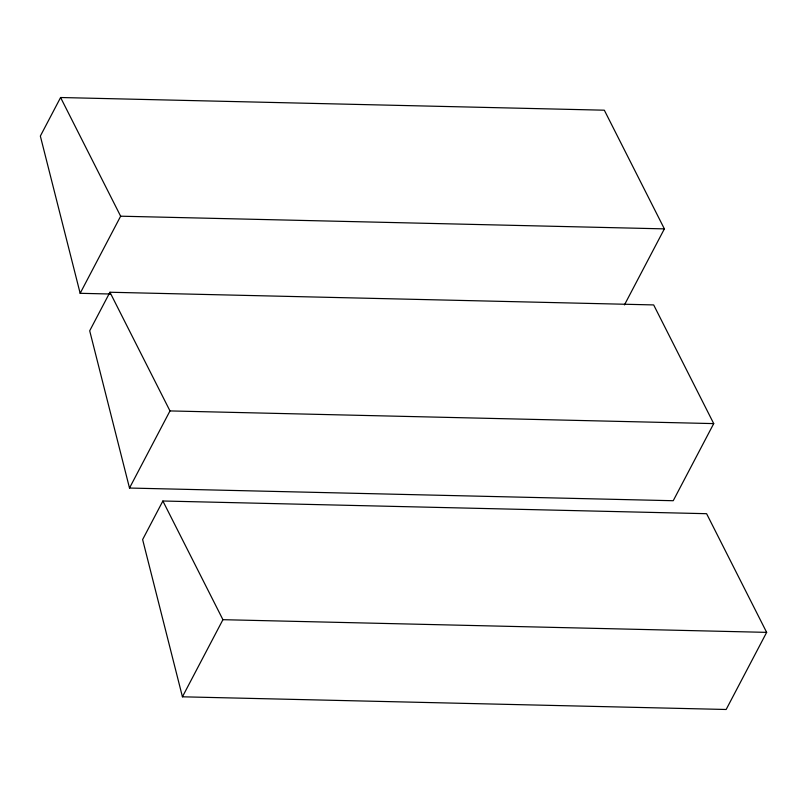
<?xml version="1.0" encoding="UTF-8"?>
<svg xmlns="http://www.w3.org/2000/svg" width="807" height="807" viewBox="0 0 807 807"><rect width="100%" height="100%" fill="white"/><g stroke="black" fill="none" stroke-linecap="round" stroke-linejoin="round"><path stroke-width="1.21" d="M624.457 304.895L664.373 228.875L604.322 110.196L60.596 97.516L40.35 136.07L80.155 293.304L110.357 294.01M80.155 293.304L120.636 216.195L60.596 97.516M109.944 292.245L89.698 330.799L129.503 488.043L673.23 500.723L713.721 423.604L653.67 304.925L109.944 292.245L169.984 410.924L129.503 488.043M162.873 501.006L142.627 539.57L182.432 696.804L726.159 709.484L766.65 632.365L706.599 513.696L162.873 501.006L222.924 619.685L182.432 696.804M120.636 216.195L664.373 228.875M169.984 410.924L713.721 423.604M222.924 619.685L766.65 632.365"/></g></svg>
